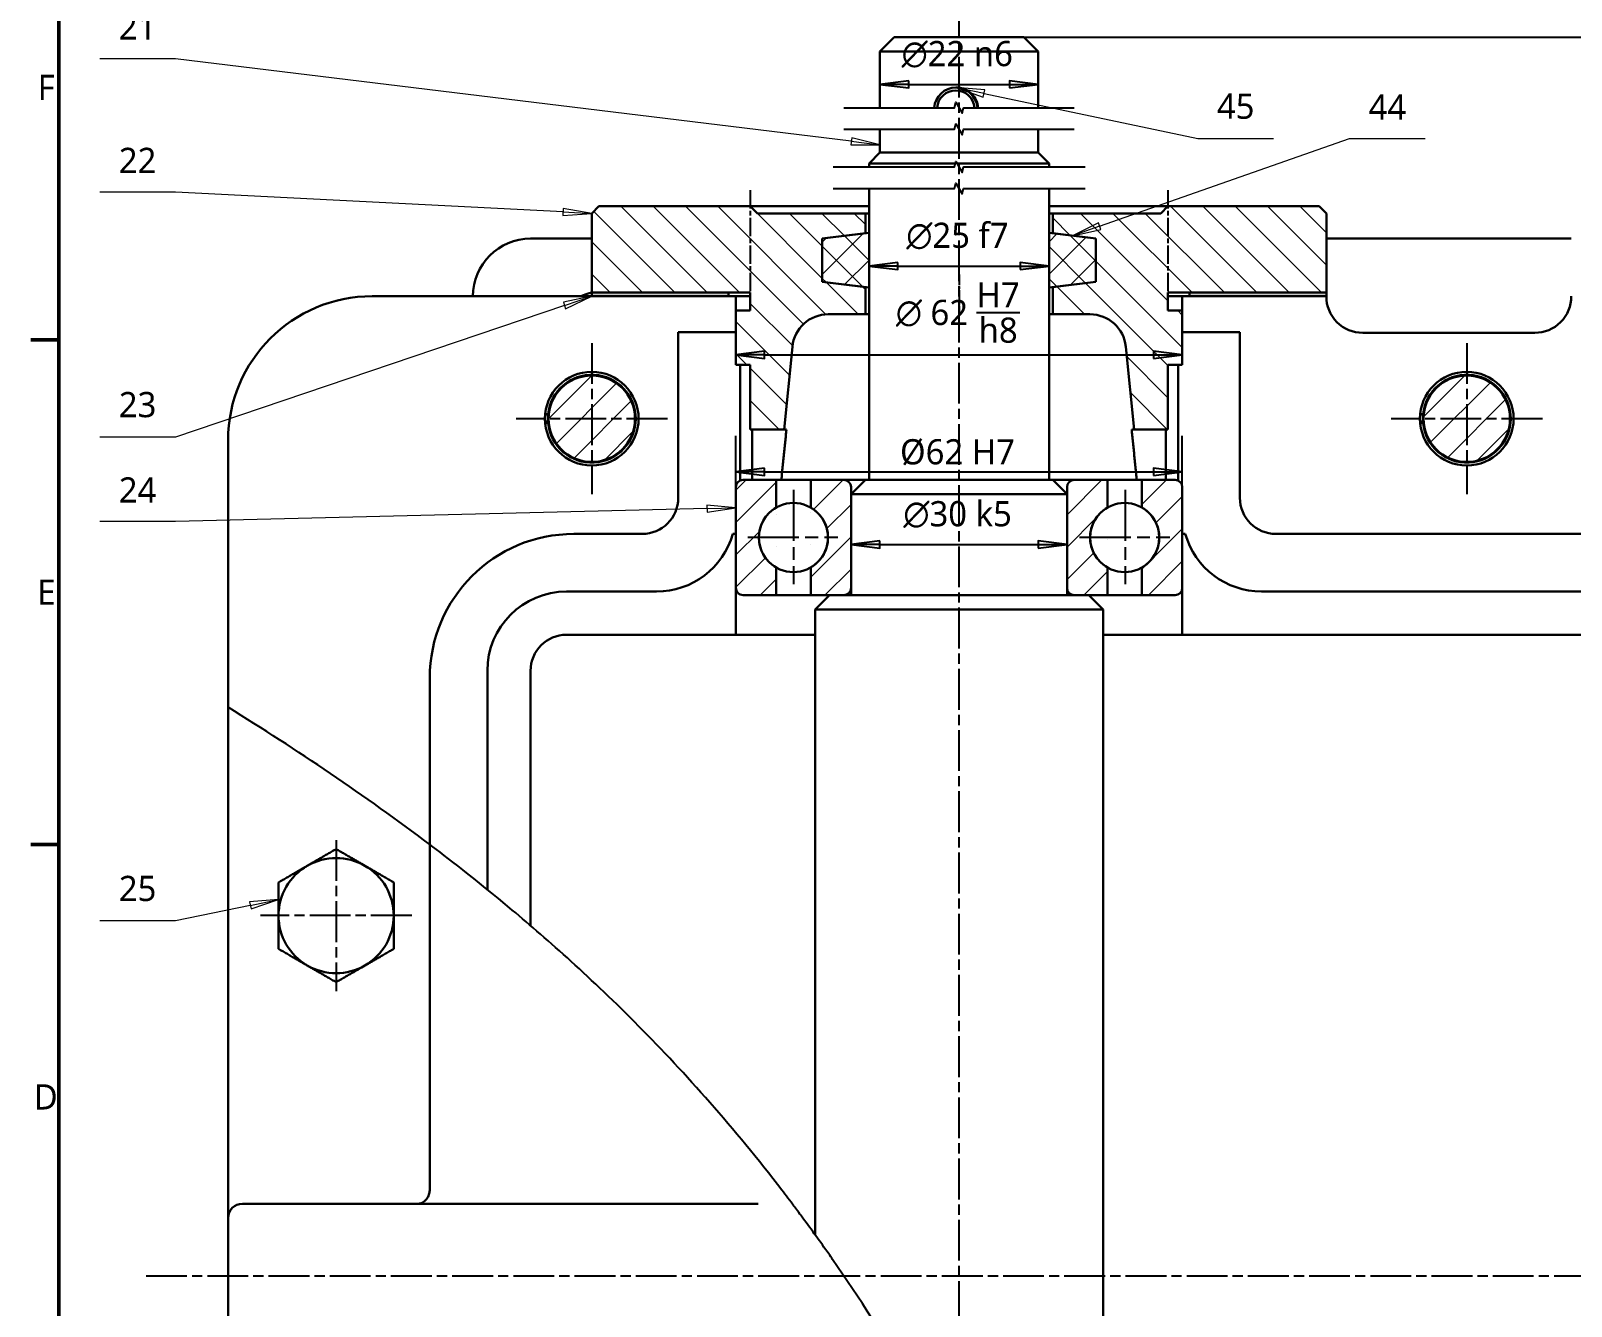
# Model space of a CAD drawing. Header units: millimetres. Extents: x -89 to 1313, y -72 to 900.
# Drawn here: x 16.1 to 230, y 216.2 to 393.3 of the extents above; entities that cross this region are included whole.
import ezdxf

# ---------------------------------------------------------------- set-up
doc = ezdxf.new("R2010")
doc.units = ezdxf.units.MM
doc.linetypes.add('CHAIN', pattern=[0.3543, 0.2362, -0.0295, 0.0591, -0.0295])
doc.linetypes.add('LONG_DASH_DOTTED', pattern=[0.6004, 0.4724, -0.0591, 0.0098, -0.0591])
for name, color, linetype, lineweight in [('中心标记 (ISO)', 7, 'LONG_DASH_DOTTED', 25), ('中心线 (ISO)', 7, 'CHAIN', 25), ('剖面线 (ISO)', 7, 'Continuous', 18), ('可见 (ISO)', 7, 'Continuous', 30), ('图框 (ISO)', 7, 'Continuous', 50), ('尺寸 (ISO)', 7, 'Continuous', 25), ('折线 (ISO)', 7, 'Continuous', 25), ('符号 (ISO)', 7, 'Continuous', 9)]:
    doc.layers.add(name, color=color, linetype=linetype, lineweight=lineweight)
doc.styles.add('注释文本 (ISO)', font='Microsoft YaHei.ttf')
doc.dimstyles.new('默认 (GB)', dxfattribs={"dimtxt": 3.5, "dimasz": 4, "dimexe": 5, "dimexo": 0, "dimgap": 0.75, "dimtad": 1, "dimrnd": 1e-08, "dimdsep": 46, "dimtxsty": '注释文本 (ISO)', "dimblk": 'Filled-1', "dimcen": 0.09, "dimdle": 10, "dimclrd": 256, "dimclre": 256, "dimclrt": 256, "dimaunit": 1, "dimadec": 3, "dimazin": 2, "dimtfac": 1, "dimtmove": 0, "dimatfit": 3, "dimldrblk": 'Filled-1', "dimfxl": 1, "dimtolj": 1, "dimtzin": 0, "dimlwd": -1, "dimlwe": -1, "dimarcsym": 0})
pattern_1 = [(135, (0, 0), (-2.245064, -2.245064), [])]
pattern_2 = [(45, (0, 0), (-2.245064, 2.245064), [])]
pattern_3 = [(45, (0, 0), (-2.245064, 2.245064), []), (135, (0, 0), (-2.245064, -2.245064), [])]

# ---------------------------------------------------------------- blocks, each defined once
blk = doc.blocks.new('图框 默认图框')
at = {"layer": '图框 (ISO)'}
for p, q in [((20, 350.42), (16.1, 350.42)), ((20, 280.33), (16.1, 280.33))]:
    blk.add_line(p, q, dxfattribs=at)
at = {"layer": '图框 (ISO)', "flags": 128}
blk.add_lwpolyline([(20, 20), (20, 821), (1169, 821), (1169, 20), (20, 20)], dxfattribs=at)
at = {"layer": '图框 (ISO)', "char_height": 3.5, "attachment_point": 7, "style": '注释文本 (ISO)'}
for s, insert in [('F', (17.05, 383.71)), ('E', (17, 313.63)), ('D', (16.51, 243.54))]:
    blk.add_mtext(s, dxfattribs=dict(at, insert=insert))
blk = doc.blocks.new('Filled-1')
at = {"color": 0}
for p, q in [((0, 0), (-1, 0.125)), ((-1, 0.125), (-1, -0.125)), ((-1, 0), (0, 0)), ((-1, -0.125), (0, 0))]:
    blk.add_line(p, q, dxfattribs=at)
at = {"color": 0, "flags": 128}
blk.add_lwpolyline([(-1, -0.125), (0, 0), (-1, 0.125), (-1, -0.125)], dxfattribs=at)
at = {"color": 0}
blk.add_solid([(-1, -0.125), (0, 0), (-1, 0.125), (-1, -0.125)], dxfattribs=at)
blk = doc.blocks.new('*D14')
at = {"layer": 'Defpoints', "color": 0, "transparency": 16777216}
for p in [(154, 392.45), (662.24, 220.47), (670.38, 220.47)]:
    blk.add_point(p, dxfattribs=at)
at = {"layer": '尺寸 (ISO)', "transparency": 16777216}
for p, q in [((154, 392.45), (675.38, 392.45)), ((670.38, 388.45), (670.38, 224.47)), ((662.24, 220.47), (675.38, 220.47))]:
    blk.add_line(p, q, dxfattribs=at)
at = {"layer": '尺寸 (ISO)', "transparency": 16777216, "xscale": 4, "yscale": 4, "zscale": 4}
for p, rotation in [((670.38, 392.45), 90), ((670.38, 220.47), 270)]:
    blk.add_blockref('Filled-1', p, dxfattribs=dict(at, rotation=rotation))
at = {"layer": '尺寸 (ISO)', "transparency": 16777216, "insert": (666.01, 298.45), "char_height": 3.5, "attachment_point": 1, "rotation": 90, "style": '注释文本 (ISO)'}
blk.add_mtext('\\A1;205.5', dxfattribs=at)
blk = doc.blocks.new('引出序号3')
at = {"layer": '符号 (ISO)'}
for p, q in [((36.18, 389.45), (25.68, 389.45)), ((130.03, 377.98), (36.18, 389.45)), ((130.09, 378.47), (129.97, 377.48)), ((129.97, 377.48), (134, 377.49)), ((130.03, 377.98), (134, 377.49)), ((134, 377.49), (130.09, 378.47))]:
    blk.add_line(p, q, dxfattribs=at)
at = {"layer": '符号 (ISO)', "flags": 128}
blk.add_lwpolyline([(129.97, 377.48), (134, 377.49), (130.09, 378.47), (129.97, 377.48)], dxfattribs=at)
at = {"layer": '符号 (ISO)'}
blk.add_solid([(129.97, 377.48), (134, 377.49), (130.09, 378.47), (129.97, 377.48)], dxfattribs=at)
at = {"layer": '符号 (ISO)', "insert": (30.93, 393.86), "char_height": 3.5, "attachment_point": 5, "style": '注释文本 (ISO)'}
blk.add_mtext('21', dxfattribs=at)
blk = doc.blocks.new('引出序号7')
at = {"layer": '符号 (ISO)'}
for p, q in [((144.9, 385.37), (144.55, 385.45)), ((144.9, 385.42), (144.55, 385.45)), ((144.55, 385.45), (144.9, 385.33)), ((148.57, 385.11), (145.1, 385.4)), ((148.47, 384.62), (145.1, 385.33)), ((145.1, 385.26), (148.36, 384.13)), ((148.36, 384.13), (148.57, 385.11)), ((148.47, 384.62), (178.16, 378.37)), ((178.16, 378.37), (188.66, 378.37))]:
    blk.add_line(p, q, dxfattribs=at)
at = {"layer": '符号 (ISO)', "flags": 128}
blk.add_lwpolyline([(148.57, 385.11), (144.55, 385.45), (148.36, 384.13), (148.57, 385.11)], dxfattribs=at)
at = {"layer": '符号 (ISO)'}
blk.add_solid([(148.57, 385.11), (144.55, 385.45), (148.36, 384.13), (148.57, 385.11)], dxfattribs=at)
at = {"layer": '符号 (ISO)', "insert": (183.41, 382.83), "char_height": 3.5, "attachment_point": 5, "style": '注释文本 (ISO)'}
blk.add_mtext('45', dxfattribs=at)
blk = doc.blocks.new('引出序号8')
at = {"layer": '符号 (ISO)'}
for p, q in [((46.58, 271.88), (36.18, 269.73)), ((50.5, 272.69), (46.48, 272.37)), ((46.48, 272.37), (46.68, 271.39)), ((46.58, 271.88), (50.5, 272.69)), ((46.68, 271.39), (50.5, 272.69)), ((36.18, 269.73), (25.68, 269.73))]:
    blk.add_line(p, q, dxfattribs=at)
at = {"layer": '符号 (ISO)', "flags": 128}
blk.add_lwpolyline([(46.68, 271.39), (50.5, 272.69), (46.48, 272.37), (46.68, 271.39)], dxfattribs=at)
at = {"layer": '符号 (ISO)'}
blk.add_solid([(46.68, 271.39), (50.5, 272.69), (46.48, 272.37), (46.68, 271.39)], dxfattribs=at)
at = {"layer": '符号 (ISO)', "insert": (30.93, 274.22), "char_height": 3.5, "attachment_point": 5, "style": '注释文本 (ISO)'}
blk.add_mtext('25', dxfattribs=at)
blk = doc.blocks.new('引出序号16')
at = {"layer": '符号 (ISO)'}
for p, q in [((36.18, 370.93), (25.68, 370.93)), ((90, 368.17), (36.18, 370.93)), ((90.03, 368.67), (89.98, 367.67)), ((89.98, 367.67), (94, 367.97)), ((90, 368.17), (94, 367.97)), ((94, 367.97), (90.03, 368.67))]:
    blk.add_line(p, q, dxfattribs=at)
at = {"layer": '符号 (ISO)', "flags": 128}
blk.add_lwpolyline([(89.98, 367.67), (94, 367.97), (90.03, 368.67), (89.98, 367.67)], dxfattribs=at)
at = {"layer": '符号 (ISO)'}
blk.add_solid([(89.98, 367.67), (94, 367.97), (90.03, 368.67), (89.98, 367.67)], dxfattribs=at)
at = {"layer": '符号 (ISO)', "insert": (30.93, 375.33), "char_height": 3.5, "attachment_point": 5, "style": '注释文本 (ISO)'}
blk.add_mtext('22', dxfattribs=at)
blk = doc.blocks.new('引出序号19')
at = {"layer": '符号 (ISO)'}
for p, q in [((164.52, 366.19), (199.23, 378.37)), ((199.23, 378.37), (209.73, 378.37)), ((164.36, 366.66), (160.75, 364.86)), ((164.52, 366.19), (160.75, 364.86)), ((164.69, 365.72), (164.36, 366.66)), ((160.75, 364.86), (164.69, 365.72))]:
    blk.add_line(p, q, dxfattribs=at)
at = {"layer": '符号 (ISO)', "flags": 128}
blk.add_lwpolyline([(164.36, 366.66), (160.75, 364.86), (164.69, 365.72), (164.36, 366.66)], dxfattribs=at)
at = {"layer": '符号 (ISO)'}
blk.add_solid([(164.36, 366.66), (160.75, 364.86), (164.69, 365.72), (164.36, 366.66)], dxfattribs=at)
at = {"layer": '符号 (ISO)', "insert": (204.48, 382.74), "char_height": 3.5, "attachment_point": 5, "style": '注释文本 (ISO)'}
blk.add_mtext('44', dxfattribs=at)
blk = doc.blocks.new('引出序号21')
at = {"layer": '符号 (ISO)'}
for p, q in [((90.21, 355.18), (36.18, 336.9)), ((94, 356.47), (90.05, 355.66)), ((90.05, 355.66), (90.37, 354.71)), ((90.21, 355.18), (94, 356.47)), ((90.37, 354.71), (94, 356.47)), ((36.18, 336.9), (25.68, 336.9))]:
    blk.add_line(p, q, dxfattribs=at)
at = {"layer": '符号 (ISO)', "flags": 128}
blk.add_lwpolyline([(90.37, 354.71), (94, 356.47), (90.05, 355.66), (90.37, 354.71)], dxfattribs=at)
at = {"layer": '符号 (ISO)'}
blk.add_solid([(90.37, 354.71), (94, 356.47), (90.05, 355.66), (90.37, 354.71)], dxfattribs=at)
at = {"layer": '符号 (ISO)', "insert": (30.93, 341.4), "char_height": 3.5, "attachment_point": 5, "style": '注释文本 (ISO)'}
blk.add_mtext('23', dxfattribs=at)
blk = doc.blocks.new('引出序号28')
at = {"layer": '符号 (ISO)'}
for p, q in [((114, 327.08), (109.99, 327.48)), ((109.99, 327.48), (110.01, 326.48)), ((36.18, 325.17), (25.68, 325.17)), ((110, 326.98), (36.18, 325.17)), ((110, 326.98), (114, 327.08)), ((110.01, 326.48), (114, 327.08))]:
    blk.add_line(p, q, dxfattribs=at)
at = {"layer": '符号 (ISO)', "flags": 128}
blk.add_lwpolyline([(110.01, 326.48), (114, 327.08), (109.99, 327.48), (110.01, 326.48)], dxfattribs=at)
at = {"layer": '符号 (ISO)'}
blk.add_solid([(110.01, 326.48), (114, 327.08), (109.99, 327.48), (110.01, 326.48)], dxfattribs=at)
at = {"layer": '符号 (ISO)', "insert": (30.93, 329.57), "char_height": 3.5, "attachment_point": 5, "style": '注释文本 (ISO)'}
blk.add_mtext('24', dxfattribs=at)
blk = doc.blocks.new('*D66')
at = {"layer": 'Defpoints', "color": 0, "transparency": 16777216}
for p in [(176, 332.1), (114, 329.97), (176, 323.47)]:
    blk.add_point(p, dxfattribs=at)
at = {"layer": '尺寸 (ISO)', "transparency": 16777216}
for p, q in [((114, 329.97), (114, 337.1)), ((176, 323.47), (176, 337.1)), ((118, 332.1), (172, 332.1))]:
    blk.add_line(p, q, dxfattribs=at)
at = {"layer": '尺寸 (ISO)', "transparency": 16777216, "xscale": 4, "yscale": 4, "zscale": 4, "rotation": 180}
blk.add_blockref('Filled-1', (114, 332.1), dxfattribs=at)
at = {"layer": '尺寸 (ISO)', "transparency": 16777216, "xscale": 4, "yscale": 4, "zscale": 4}
blk.add_blockref('Filled-1', (176, 332.1), dxfattribs=at)
at = {"layer": '尺寸 (ISO)', "transparency": 16777216, "insert": (136.8, 336.62), "char_height": 3.5, "attachment_point": 1, "style": '注释文本 (ISO)'}
blk.add_mtext('\\A1;\\f微软雅黑|b0|i0;Ø62 H7', dxfattribs=at)
blk = doc.blocks.new('*D67')
at = {"layer": 'Defpoints', "color": 0, "transparency": 16777216}
for p in [(132.5, 360.46), (157.5, 360.66), (157.5, 360.46)]:
    blk.add_point(p, dxfattribs=at)
at = {"layer": '尺寸 (ISO)', "transparency": 16777216}
blk.add_line((136.5, 360.66), (153.5, 360.66), dxfattribs=at)
at = {"layer": '尺寸 (ISO)', "transparency": 16777216, "xscale": 4, "yscale": 4, "zscale": 4, "rotation": 180}
blk.add_blockref('Filled-1', (132.5, 360.66), dxfattribs=at)
at = {"layer": '尺寸 (ISO)', "transparency": 16777216, "xscale": 4, "yscale": 4, "zscale": 4}
blk.add_blockref('Filled-1', (157.5, 360.66), dxfattribs=at)
at = {"layer": '尺寸 (ISO)', "transparency": 16777216, "insert": (137.67, 366.68), "char_height": 3.5, "attachment_point": 1, "style": '注释文本 (ISO)'}
blk.add_mtext('\\A1;{\\fAIGDT|b0|i0;\\ln}\\f微软雅黑|b0|i0;25 f7', dxfattribs=at)
blk = doc.blocks.new('*D68')
at = {"layer": 'Defpoints', "color": 0, "transparency": 16777216}
for p in [(114, 349.37), (176, 349.37), (176, 348.33)]:
    blk.add_point(p, dxfattribs=at)
at = {"layer": '尺寸 (ISO)', "transparency": 16777216}
blk.add_line((118, 348.33), (172, 348.33), dxfattribs=at)
at = {"layer": '尺寸 (ISO)', "transparency": 16777216, "xscale": 4, "yscale": 4, "zscale": 4, "rotation": 180}
blk.add_blockref('Filled-1', (114, 348.33), dxfattribs=at)
at = {"layer": '尺寸 (ISO)', "transparency": 16777216, "xscale": 4, "yscale": 4, "zscale": 4}
blk.add_blockref('Filled-1', (176, 348.33), dxfattribs=at)
at = {"layer": '尺寸 (ISO)', "transparency": 16777216, "insert": (136.22, 358.41), "char_height": 3.5, "attachment_point": 1, "style": '注释文本 (ISO)'}
blk.add_mtext('\\A1;{\\fAIGDT|b0|i0;\\ln}\\f微软雅黑|b0|i0;\\A1; 62 \\SH7/h8;', dxfattribs=at)
blk = doc.blocks.new('*D69')
at = {"layer": 'Defpoints', "color": 0, "transparency": 16777216}
for p in [(130, 324.12), (160, 324.12), (160, 322.01)]:
    blk.add_point(p, dxfattribs=at)
at = {"layer": '尺寸 (ISO)', "transparency": 16777216}
blk.add_line((134, 322.01), (156, 322.01), dxfattribs=at)
at = {"layer": '尺寸 (ISO)', "transparency": 16777216, "xscale": 4, "yscale": 4, "zscale": 4, "rotation": 180}
blk.add_blockref('Filled-1', (130, 322.01), dxfattribs=at)
at = {"layer": '尺寸 (ISO)', "transparency": 16777216, "xscale": 4, "yscale": 4, "zscale": 4}
blk.add_blockref('Filled-1', (160, 322.01), dxfattribs=at)
at = {"layer": '尺寸 (ISO)', "transparency": 16777216, "insert": (137.26, 328.02), "char_height": 3.5, "attachment_point": 1, "style": '注释文本 (ISO)'}
blk.add_mtext('\\A1;{\\fAIGDT|b0|i0;\\ln}\\f微软雅黑|b0|i0;30 k5', dxfattribs=at)
blk = doc.blocks.new('*D75')
at = {"layer": 'Defpoints', "color": 0, "transparency": 16777216}
for p in [(156, 385.89), (134, 383.55), (156, 383.55)]:
    blk.add_point(p, dxfattribs=at)
at = {"layer": '尺寸 (ISO)', "transparency": 16777216}
blk.add_line((138, 385.89), (152, 385.89), dxfattribs=at)
at = {"layer": '尺寸 (ISO)', "transparency": 16777216, "xscale": 4, "yscale": 4, "zscale": 4, "rotation": 180}
blk.add_blockref('Filled-1', (134, 385.89), dxfattribs=at)
at = {"layer": '尺寸 (ISO)', "transparency": 16777216, "xscale": 4, "yscale": 4, "zscale": 4}
blk.add_blockref('Filled-1', (156, 385.89), dxfattribs=at)
at = {"layer": '尺寸 (ISO)', "transparency": 16777216, "insert": (137.02, 391.91), "char_height": 3.5, "attachment_point": 1, "style": '注释文本 (ISO)'}
blk.add_mtext('\\A1;{\\fAIGDT|b0|i0;\\ln}\\f微软雅黑|b0|i0;22 n6', dxfattribs=at)

msp = doc.modelspace()

# ---------------------------------------------------------------- hatches: boundary and pattern name
at = {"layer": '剖面线 (ISO)'}
h = msp.add_hatch(dxfattribs=at)
h.set_pattern_fill('ANSI31', color=256, scale=25.4, angle=90, style=0)
h.set_pattern_definition(pattern_1)
edge = h.paths.add_edge_path()
edge.add_line((93.9967, 367.9656), (94.9967, 368.9656))
edge.add_line((94.9967, 368.9656), (115.9967, 368.9656))
edge.add_line((115.9967, 368.9656), (116.9967, 367.9656))
edge.add_line((116.9967, 367.9656), (131.9967, 367.9656))
edge.add_line((131.9967, 367.9656), (131.9967, 365.2023))
edge.add_line((131.9967, 365.2023), (125.9967, 364.4656))
edge.add_line((125.9967, 364.4656), (125.9967, 358.4656))
edge.add_line((125.9967, 358.4656), (131.9967, 357.7289))
edge.add_line((131.9967, 357.7289), (131.9967, 353.9656))
edge.add_line((131.9967, 353.9656), (126.8218, 353.9656))
edge.add_ellipse((126.8218, 348.9656), major_axis=(-5, 0), ratio=1, start_angle=270, end_angle=354.289)
edge.add_line((121.8466, 349.4632), (120.6968, 337.9656))
edge.add_line((120.6968, 337.9656), (115.9967, 337.9656))
edge.add_line((115.9967, 337.9656), (115.9967, 346.9656))
edge.add_line((115.9967, 346.9656), (113.9967, 346.9656))
edge.add_line((113.9967, 346.9656), (113.9967, 354.4656))
edge.add_line((113.9967, 354.4656), (115.9967, 354.4656))
edge.add_line((115.9967, 354.4656), (115.9967, 356.9656))
edge.add_line((115.9967, 356.9656), (112.9967, 356.9656))
edge.add_line((112.9967, 356.9656), (93.9967, 356.9656))
edge.add_line((93.9967, 356.9656), (93.9967, 367.9656))
h = msp.add_hatch(dxfattribs=at)
h.set_pattern_fill('ANSI31', color=256, scale=25.4, angle=90, style=0)
h.set_pattern_definition(pattern_1)
edge = h.paths.add_edge_path()
edge.add_line((194.9967, 368.9656), (195.9967, 367.9656))
edge.add_line((195.9967, 367.9656), (195.9967, 356.9656))
edge.add_line((195.9967, 356.9656), (176.9967, 356.9656))
edge.add_line((176.9967, 356.9656), (173.9967, 356.9656))
edge.add_line((173.9967, 356.9656), (173.9967, 354.4656))
edge.add_line((173.9967, 354.4656), (175.9967, 354.4656))
edge.add_line((175.9967, 354.4656), (175.9967, 346.9656))
edge.add_line((175.9967, 346.9656), (173.9967, 346.9656))
edge.add_line((173.9967, 346.9656), (173.9967, 337.9656))
edge.add_line((173.9967, 337.9656), (169.2967, 337.9656))
edge.add_line((169.2967, 337.9656), (168.1468, 349.4632))
edge.add_ellipse((163.1716, 348.9656), major_axis=(-0.4976, 4.9752), ratio=1, start_angle=270, end_angle=354.289)
edge.add_line((163.1716, 353.9656), (157.9967, 353.9656))
edge.add_line((157.9967, 353.9656), (157.9967, 357.7289))
edge.add_line((157.9967, 357.7289), (163.9967, 358.4656))
edge.add_line((163.9967, 358.4656), (163.9967, 364.4656))
edge.add_line((163.9967, 364.4656), (157.9967, 365.2023))
edge.add_line((157.9967, 365.2023), (157.9967, 367.9656))
edge.add_line((157.9967, 367.9656), (172.9967, 367.9656))
edge.add_line((172.9967, 367.9656), (173.9967, 368.9656))
edge.add_line((173.9967, 368.9656), (194.9967, 368.9656))
h = msp.add_hatch(dxfattribs=at)
h.set_pattern_fill('ANSI37', color=256, scale=25.4, style=0)
h.set_pattern_definition(pattern_3)
h.paths.add_polyline_path([(132.4967, 365.2637), (132.4967, 357.6675), (131.9967, 357.7289), (125.9967, 358.4656), (125.9967, 364.4656), (131.9967, 365.2023)])
h = msp.add_hatch(dxfattribs=at)
h.set_pattern_fill('ANSI37', color=256, scale=25.4, style=0)
h.set_pattern_definition(pattern_3)
h.paths.add_polyline_path([(157.4967, 357.6675), (157.4967, 365.2637), (157.9967, 365.2023), (163.9967, 364.4656), (163.9967, 358.4656), (157.9967, 357.7289)])
for points in [[(93.9967, 356.4656), (93.9967, 356.9656), (112.9967, 356.9656), (112.9967, 356.4656)], [(195.9967, 356.9656), (195.9967, 356.4656), (176.9967, 356.4656), (176.9967, 356.9656)]]:
    msp.add_hatch(color=256, dxfattribs=at).paths.add_polyline_path(points)
h = msp.add_hatch(dxfattribs=at)
h.set_pattern_fill('ANSI31', color=256, scale=25.4, style=0)
h.set_pattern_definition(pattern_2)
edge = h.paths.add_edge_path()
edge.add_ellipse((93.9967, 339.4656), major_axis=(-6, 0), ratio=1, start_angle=0, end_angle=360)
h = msp.add_hatch(dxfattribs=at)
h.set_pattern_fill('ANSI31', color=256, scale=25.4, style=0)
h.set_pattern_definition(pattern_2)
edge = h.paths.add_edge_path()
edge.add_ellipse((215.4967, 339.4656), major_axis=(-6, 0), ratio=1, start_angle=0, end_angle=360)
h = msp.add_hatch(dxfattribs=at)
h.set_pattern_fill('ANSI31', color=256, scale=25.4, style=0)
h.set_pattern_definition(pattern_2)
edge = h.paths.add_edge_path()
edge.add_ellipse((114.9967, 315.9656), major_axis=(-1, 0), ratio=1, start_angle=0, end_angle=90)
edge.add_line((114.9967, 314.9656), (119.5967, 314.9656))
edge.add_line((119.5967, 314.9656), (119.5967, 318.8087))
edge.add_ellipse((121.9967, 322.9656), major_axis=(-4.1569, -2.4), ratio=1, start_angle=270, end_angle=390, ccw=False)
edge.add_line((119.5967, 327.1226), (119.5967, 330.9656))
edge.add_line((119.5967, 330.9656), (114.9967, 330.9656))
edge.add_ellipse((114.9967, 329.9656), major_axis=(0, 1), ratio=1, start_angle=0, end_angle=90)
edge.add_line((113.9967, 329.9656), (113.9967, 315.9656))
h = msp.add_hatch(dxfattribs=at)
h.set_pattern_fill('ANSI31', color=256, scale=25.4, style=0)
h.set_pattern_definition(pattern_2)
edge = h.paths.add_edge_path()
edge.add_ellipse((128.9967, 329.9656), major_axis=(1, 0), ratio=1, start_angle=0, end_angle=90)
edge.add_line((128.9967, 330.9656), (124.3967, 330.9656))
edge.add_line((124.3967, 330.9656), (124.3967, 327.1226))
edge.add_ellipse((121.9967, 322.9656), major_axis=(4.1569, 2.4), ratio=1, start_angle=270, end_angle=390, ccw=False)
edge.add_line((124.3967, 318.8087), (124.3967, 314.9656))
edge.add_line((124.3967, 314.9656), (126.9967, 314.9656))
edge.add_line((126.9967, 314.9656), (128.9967, 314.9656))
edge.add_ellipse((128.9967, 315.9656), major_axis=(0, -1), ratio=1, start_angle=0, end_angle=90)
edge.add_line((129.9967, 315.9656), (129.9967, 329.9656))
h = msp.add_hatch(dxfattribs=at)
h.set_pattern_fill('ANSI31', color=256, scale=25.4, style=0)
h.set_pattern_definition(pattern_2)
edge = h.paths.add_edge_path()
edge.add_ellipse((160.9967, 329.9656), major_axis=(0, 1), ratio=1, start_angle=0, end_angle=90)
edge.add_line((159.9967, 329.9656), (159.9967, 315.9656))
edge.add_ellipse((160.9967, 315.9656), major_axis=(-1, 0), ratio=1, start_angle=0, end_angle=90)
edge.add_line((160.9967, 314.9656), (162.9967, 314.9656))
edge.add_line((162.9967, 314.9656), (165.5967, 314.9656))
edge.add_line((165.5967, 314.9656), (165.5967, 318.8087))
edge.add_ellipse((167.9967, 322.9656), major_axis=(-4.1569, -2.4), ratio=1, start_angle=270, end_angle=390, ccw=False)
edge.add_line((165.5967, 327.1226), (165.5967, 330.9656))
edge.add_line((165.5967, 330.9656), (160.9967, 330.9656))
h = msp.add_hatch(dxfattribs=at)
h.set_pattern_fill('ANSI31', color=256, scale=25.4, style=0)
h.set_pattern_definition(pattern_2)
edge = h.paths.add_edge_path()
edge.add_ellipse((174.9967, 315.9656), major_axis=(0, -1), ratio=1, start_angle=0, end_angle=90)
edge.add_line((175.9967, 315.9656), (175.9967, 329.9656))
edge.add_ellipse((174.9967, 329.9656), major_axis=(1, 0), ratio=1, start_angle=0, end_angle=90)
edge.add_line((174.9967, 330.9656), (170.3967, 330.9656))
edge.add_line((170.3967, 330.9656), (170.3967, 327.1226))
edge.add_ellipse((167.9967, 322.9656), major_axis=(4.1569, 2.4), ratio=1, start_angle=270, end_angle=390, ccw=False)
edge.add_line((170.3967, 318.8087), (170.3967, 314.9656))
edge.add_line((170.3967, 314.9656), (174.9967, 314.9656))

# ---------------------------------------------------------------- linework, layer by layer
at = {"layer": '中心标记 (ISO)', "linetype": 'CHAIN', "ltscale": 23.990969}
for p, q in [((93.9967, 349.9656), (93.9967, 328.9656)), ((215.4967, 349.9656), (215.4967, 328.9656)), ((104.4967, 339.4656), (83.4967, 339.4656)), ((104.4967, 339.4656), (91.4967, 339.4656)), ((225.9967, 339.4656), (204.9967, 339.4656)), ((225.9967, 339.4656), (212.9967, 339.4656)), ((58.4967, 280.9656), (58.4967, 259.9656)), ((68.9967, 270.4656), (47.9967, 270.4656)), ((68.9967, 270.4656), (55.9967, 270.4656))]:
    msp.add_line(p, q, dxfattribs=at)
at = {"layer": '中心线 (ISO)', "ltscale": 23.990969}
for p, q in [((144.9967, 61.0607), (144.9967, 403.7915)), ((32.1134, 220.4656), (662.236, 220.4656))]:
    msp.add_line(p, q, dxfattribs=at)
at = {"layer": '中心线 (ISO)', "ltscale": 10.807489}
for p, q in [((116.0053, 371.1916), (116.0053, 354.4656)), ((173.9881, 371.1916), (173.9881, 354.4656))]:
    msp.add_line(p, q, dxfattribs=at)
at = {"layer": '中心线 (ISO)', "ltscale": 6.111541}
msp.add_line((144.9967, 359.4656), (144.9967, 353.9656), dxfattribs=at)
at = {"layer": '中心线 (ISO)', "ltscale": 30}
for p, q in [((121.9967, 329.5959), (121.9967, 316.4729)), ((168.0658, 329.5959), (168.0658, 316.4729)), ((115.6728, 322.9985), (128.1824, 322.9985)), ((161.7419, 322.9985), (174.2515, 322.9985))]:
    msp.add_line(p, q, dxfattribs=at)
at = {"layer": '可见 (ISO)'}
for p, q in [((135.9967, 392.4452), (133.9967, 390.4452)), ((135.9967, 392.4452), (153.9967, 392.4452)), ((153.9967, 392.4452), (155.9967, 390.4452)), ((155.9967, 390.4452), (133.9967, 390.4452)), ((133.9967, 382.6422), (133.9967, 390.4452)), ((155.9967, 382.6422), (155.9967, 390.4452)), ((144.5518, 385.4452), (144.6231, 385.4452)), ((133.9967, 376.4176), (133.9967, 379.6422)), ((155.9967, 376.4176), (155.9967, 379.6422)), ((133.9967, 376.4176), (132.4967, 374.9176)), ((144.4967, 374.9176), (132.4967, 374.9176)), ((132.4967, 374.4176), (132.4967, 374.9176)), ((155.9967, 376.4176), (133.9967, 376.4176)), ((157.4967, 374.9176), (144.708, 374.9176)), ((155.9967, 376.4176), (157.4967, 374.9176)), ((157.4967, 374.4176), (157.4967, 374.9176)), ((132.4967, 330.9656), (132.4967, 371.4176)), ((157.4967, 330.9656), (157.4967, 371.4176)), ((93.9967, 367.9656), (94.9967, 368.9656)), ((93.9967, 356.9656), (93.9967, 367.9656)), ((94.9967, 368.9656), (115.9967, 368.9656)), ((115.9967, 368.9656), (116.9967, 367.9656)), ((115.9967, 368.9656), (132.4967, 368.9656)), ((116.9967, 367.9656), (131.9967, 367.9656)), ((131.9967, 367.9656), (131.9967, 365.2023)), ((131.9967, 367.9656), (132.4967, 367.9656)), ((157.4967, 368.9656), (173.9967, 368.9656)), ((157.4967, 367.9656), (157.9967, 367.9656)), ((157.9967, 367.9656), (172.9967, 367.9656)), ((157.9967, 365.2023), (157.9967, 367.9656)), ((172.9967, 367.9656), (173.9967, 368.9656)), ((173.9967, 368.9656), (194.9967, 368.9656)), ((194.9967, 368.9656), (195.9967, 367.9656)), ((195.9967, 367.9656), (195.9967, 356.9656)), ((93.9967, 364.4656), (85.4967, 364.4656)), ((125.9967, 364.4656), (132.4967, 365.2637)), ((131.9967, 365.2023), (125.9967, 364.4656)), ((125.9967, 364.4656), (125.9967, 358.4656)), ((125.9967, 358.4656), (125.9967, 364.4656)), ((132.4967, 365.2637), (132.4967, 357.6675)), ((157.4967, 357.6675), (157.4967, 365.2637)), ((157.4967, 365.2637), (163.9967, 364.4656)), ((163.9967, 364.4656), (157.9967, 365.2023)), ((163.9967, 358.4656), (163.9967, 364.4656)), ((163.9967, 364.4656), (163.9967, 358.4656)), ((229.9967, 364.4656), (195.9967, 364.4656)), ((125.9967, 358.4656), (131.9967, 357.7289)), ((132.4967, 357.6675), (125.9967, 358.4656)), ((131.9967, 357.7289), (131.9967, 353.9656)), ((163.9967, 358.4656), (157.4967, 357.6675)), ((157.9967, 357.7289), (163.9967, 358.4656)), ((157.9967, 353.9656), (157.9967, 357.7289)), ((113.9967, 356.4656), (63.4967, 356.4656)), ((115.9967, 356.9656), (93.9967, 356.9656)), ((93.9967, 356.4656), (93.9967, 356.9656)), ((93.9967, 356.9656), (112.9967, 356.9656)), ((112.9967, 356.4656), (93.9967, 356.4656)), ((112.9967, 356.9656), (112.9967, 356.4656)), ((113.9967, 351.4656), (113.9967, 356.4656)), ((113.9967, 356.4656), (115.9967, 356.4656)), ((115.9967, 354.4656), (115.9967, 356.9656)), ((173.9967, 356.9656), (173.9967, 354.4656)), ((195.9967, 356.9656), (173.9967, 356.9656)), ((173.9967, 356.4656), (175.9967, 356.4656)), ((175.9967, 356.4656), (175.9967, 351.4656)), ((195.9967, 356.4656), (175.9967, 356.4656)), ((176.9967, 356.9656), (195.9967, 356.9656)), ((176.9967, 356.4656), (176.9967, 356.9656)), ((195.9967, 356.4656), (176.9967, 356.4656)), ((195.9967, 356.9656), (195.9967, 356.4656)), ((113.9967, 354.4656), (115.9967, 354.4656)), ((113.9967, 346.9656), (113.9967, 354.4656)), ((131.9967, 353.9656), (126.8218, 353.9656)), ((132.4967, 353.9656), (131.9967, 353.9656)), ((157.9967, 353.9656), (157.4967, 353.9656)), ((163.1716, 353.9656), (157.9967, 353.9656)), ((173.9967, 354.4656), (175.9967, 354.4656)), ((175.9967, 354.4656), (175.9967, 346.9656)), ((105.9967, 328.4656), (105.9967, 351.4656)), ((105.9967, 351.4656), (113.9967, 351.4656)), ((175.9967, 351.4656), (183.9967, 351.4656)), ((183.9967, 351.4656), (183.9967, 328.4656)), ((201.0565, 351.4015), (224.9369, 351.4015)), ((121.8466, 349.4632), (120.6968, 337.9656)), ((169.2967, 337.9656), (168.1468, 349.4632)), ((115.9967, 346.9656), (113.9967, 346.9656)), ((114.5829, 346.9656), (114.5829, 330.876)), ((115.9967, 337.9656), (115.9967, 346.9656)), ((173.9967, 346.9656), (173.9967, 337.9656)), ((175.9967, 346.9656), (173.9967, 346.9656)), ((175.4105, 330.876), (175.4105, 346.9656)), ((87.909, 339.0784), (87.5083, 339.0784)), ((87.5264, 340.0856), (87.9283, 340.0856)), ((87.9283, 338.8456), (87.5264, 338.8456)), ((120.6968, 337.9656), (115.9967, 337.9656)), ((116.2739, 330.9656), (116.2739, 337.9656)), ((120.6968, 337.9656), (121.0282, 337.9656)), ((168.9652, 337.9656), (169.2967, 337.9656)), ((173.9967, 337.9656), (169.2967, 337.9656)), ((173.7195, 337.9656), (173.7195, 330.9656)), ((209.409, 339.0784), (209.0083, 339.0784)), ((209.0264, 340.0856), (209.4283, 340.0856)), ((209.4283, 338.8456), (209.0264, 338.8456)), ((43.4967, 336.4656), (43.4967, 299.3907)), ((113.9967, 315.9656), (113.9967, 329.9656)), ((114.9967, 330.9656), (119.5967, 330.9656)), ((119.5967, 330.9656), (119.5967, 327.1226)), ((119.5967, 330.9656), (119.9137, 330.9656)), ((120.3188, 330.9656), (119.9137, 330.9656)), ((120.3188, 330.9656), (124.3967, 330.9656)), ((124.3967, 330.9656), (128.9967, 330.9656)), ((124.3967, 327.1226), (124.3967, 330.9656)), ((131.9967, 330.9656), (128.9967, 330.9656)), ((131.9967, 330.9656), (129.9967, 328.9656)), ((129.9967, 329.9656), (129.9967, 315.9656)), ((131.9967, 330.9656), (157.9967, 330.9656)), ((157.9967, 330.9656), (159.9967, 328.9656)), ((160.9967, 330.9656), (157.9967, 330.9656)), ((159.9967, 315.9656), (159.9967, 329.9656)), ((160.9967, 330.9656), (165.5967, 330.9656)), ((165.5967, 330.9656), (165.5967, 327.1226)), ((165.5967, 330.9656), (169.6746, 330.9656)), ((170.0798, 330.9656), (169.6746, 330.9656)), ((170.0798, 330.9656), (170.3967, 330.9656)), ((170.3967, 330.9656), (174.9967, 330.9656)), ((170.3967, 327.1226), (170.3967, 330.9656)), ((175.9967, 329.9656), (175.9967, 315.9656)), ((159.9967, 328.9656), (129.9967, 328.9656)), ((129.9967, 314.9656), (129.9967, 328.9656)), ((159.9967, 314.9656), (159.9967, 328.9656)), ((91.4967, 323.4656), (100.9967, 323.4656)), ((113.9967, 323.4656), (113.5797, 323.4656)), ((113.9967, 309.4656), (113.9967, 323.4656)), ((176.4137, 323.4656), (175.9967, 323.4656)), ((175.9967, 323.4656), (175.9967, 309.4656)), ((188.9967, 323.4656), (241.9967, 323.4656)), ((119.5967, 318.8087), (119.5967, 314.9656)), ((124.3967, 314.9656), (124.3967, 318.8087)), ((165.5967, 318.8087), (165.5967, 314.9656)), ((170.3967, 314.9656), (170.3967, 318.8087)), ((102.9967, 315.4656), (90.4967, 315.4656)), ((119.5967, 314.9656), (114.9967, 314.9656)), ((119.5967, 314.9656), (124.3967, 314.9656)), ((126.9967, 314.9656), (124.3967, 314.9656)), ((126.9967, 314.9656), (124.9967, 312.9656)), ((126.9967, 314.9656), (128.9967, 314.9656)), ((128.9967, 314.9656), (162.9967, 314.9656)), ((162.9967, 314.9656), (164.9967, 312.9656)), ((165.5967, 314.9656), (162.9967, 314.9656)), ((165.5967, 314.9656), (170.3967, 314.9656)), ((174.9967, 314.9656), (170.3967, 314.9656)), ((243.9967, 315.4656), (186.9967, 315.4656)), ((164.9967, 312.9656), (124.9967, 312.9656)), ((124.9967, 226.1693), (124.9967, 312.9656)), ((164.9967, 202.9656), (164.9967, 312.9656)), ((90.4967, 309.4656), (113.9967, 309.4656)), ((124.9967, 309.4656), (113.9967, 309.4656)), ((175.9967, 309.4656), (164.9967, 309.4656)), ((175.9967, 309.4656), (254.9967, 309.4656)), ((79.4967, 304.4656), (79.4967, 274.0902)), ((85.4967, 269.0848), (85.4967, 304.4656)), ((71.4967, 280.3471), (71.4967, 303.4656)), ((43.4967, 299.3907), (43.4967, 231.9297)), ((71.4967, 232.4656), (71.4967, 280.3471)), ((43.4967, 231.9297), (43.4967, 228.4656)), ((45.4967, 230.4656), (59.1172, 230.4656)), ((117.1232, 230.4656), (59.1172, 230.4656)), ((43.4967, 212.4656), (43.4967, 228.4656))]:
    msp.add_line(p, q, dxfattribs=at)
for centre, radius in [((93.9967, 339.4656), 6.5), ((93.9967, 339.4656), 6.0002), ((93.9967, 339.4656), 6), ((215.4967, 339.4656), 6.5), ((215.4967, 339.4656), 6.0002), ((215.4967, 339.4656), 6), ((121.9967, 322.9656), 4.8), ((167.9967, 322.9656), 4.8)]:
    msp.add_circle(centre, radius, dxfattribs=at)
for centre, radius, start, end in [((85.4967, 356.4656), 8, 90, 180), ((63.4967, 336.4656), 20, 90, 180), ((97.4967, 344.4656), 13, 105.618498, 112.619865), ((201.0057, 356.4105), 5.0093, 179.369849, 270.58085), ((224.9877, 356.4105), 5.0093, 269.41915, 0.630151), ((126.8218, 348.9656), 5, 90, 174.289), ((163.1716, 348.9656), 5, 5.711, 90), ((93.9967, 339.4656), 6.1, 185.833579, 174.166421), ((215.4967, 339.4656), 6.1, 185.833579, 174.166421), ((93.9967, 339.4656), 6.1, 174.166421, 183.6398), ((215.4967, 339.4656), 6.1, 174.166421, 183.6398), ((114.9967, 329.9656), 1, 90, 180), ((128.9967, 329.9656), 1, 0, 90), ((160.9967, 329.9656), 1, 90, 180), ((174.9967, 329.9656), 1, 0, 90), ((100.9967, 328.4656), 5, 270, 0), ((188.9967, 328.4656), 5, 180, 270), ((121.9967, 322.9656), 4.8, 120, 240), ((121.9967, 322.9656), 4.8, 300, 60), ((167.9967, 322.9656), 4.8, 120, 240), ((167.9967, 322.9656), 4.8, 300, 60), ((91.4967, 303.4656), 20, 90, 180), ((102.9967, 326.4656), 11, 270, 344.17338), ((186.9967, 326.4656), 11, 195.82662, 270), ((90.4967, 304.4656), 11, 90, 180), ((114.9967, 315.9656), 1, 180, 270), ((128.9967, 315.9656), 1, 270, 0), ((160.9967, 315.9656), 1, 180, 270), ((174.9967, 315.9656), 1, 270, 0), ((90.4967, 304.4656), 5, 90, 180), ((58.4967, 270.4656), 8, 60, 120), ((58.4967, 270.4656), 8, 120, 180), ((58.4967, 270.4656), 8, 0, 60), ((58.4967, 270.4656), 8, 180, 240), ((58.4967, 270.4656), 8, 300, 0), ((58.4967, 270.4656), 8, 240, 300), ((45.4967, 228.4656), 2, 90, 180)]:
    msp.add_arc(centre, radius, start, end, dxfattribs=at)
for centre, major_axis, start_param, end_param in [((144.5518, 382.4452), (0, 3), 4.77810853, 7.78826208), ((144.5382, 382.4452), (0, 2.6), 4.78823736, 7.77813325)]:
    msp.add_ellipse(centre, major_axis=major_axis, ratio=0.99942297, start_param=start_param, end_param=end_param, dxfattribs=at)
for points, knots in [([(144.6231, 385.4452), (145.0016, 385.4452), (145.4048, 385.3691), (146.1456, 385.0623), (146.4833, 384.8317), (147.0171, 384.3012), (147.2494, 383.9651), (147.5321, 383.29), (147.6068, 382.9613), (147.6287, 382.6422)], [1.363550881, 1.363550881, 1.363550881, 1.363550881, 1.477168737, 1.477168737, 1.590786593, 1.590786593, 1.704427217, 1.704427217, 1.798548258, 1.798548258, 1.798548258, 1.798548258]), ([(71.4967, 232.4656), (71.4967, 232.2649), (71.4713, 232.0682), (71.3697, 231.6721), (71.2895, 231.4821), (71.0674, 231.1053), (70.9164, 230.9346), (70.6137, 230.6921), (70.4646, 230.6088), (70.1547, 230.4952), (69.9926, 230.4663), (69.8295, 230.4656), (69.8277, 230.4656), (69.826, 230.4656)], [-0.364079514, -0.364079514, -0.364079514, -0.364079514, -0.303378425, -0.303378425, -0.235269719, -0.235269719, -0.1492254, -0.1492254, -0.075805776, -0.075805776, 0, 0, 0.000821051, 0.000821051, 0.000821051, 0.000821051])]:
    msp.add_open_spline(points, degree=3, knots=knots, dxfattribs=at)
for points, weights in [([(121.0282, 337.9656), (120.6786, 334.5167), (120.3188, 330.9656)], [1, 1.00010356177, 1]), ([(169.6746, 330.9656), (169.3149, 334.5167), (168.9652, 337.9656)], [1, 1.00010356177, 1]), ([(54.4967, 277.3938), (56.3531, 278.4656), (58.4967, 279.7032)], [1, 1.0379548493, 1]), ([(58.4967, 279.7032), (60.6403, 278.4656), (62.4967, 277.3938)], [1, 1.0379548493, 1]), ([(50.4967, 275.0844), (52.6403, 276.322), (54.4967, 277.3938)], [1, 1.0379548493, 1]), ([(62.4967, 277.3938), (64.3531, 276.322), (66.4967, 275.0844)], [1, 1.0379548493, 1]), ([(50.4967, 270.4656), (50.4967, 272.6092), (50.4967, 275.0844)], [1, 1.0379548493, 1]), ([(66.4967, 275.0844), (66.4967, 272.6092), (66.4967, 270.4656)], [1, 1.0379548493, 1]), ([(50.4967, 265.8468), (50.4967, 268.322), (50.4967, 270.4656)], [1, 1.0379548493, 1]), ([(66.4967, 270.4656), (66.4967, 268.322), (66.4967, 265.8468)], [1, 1.0379548493, 1]), ([(54.4967, 263.5374), (52.6403, 264.6092), (50.4967, 265.8468)], [1, 1.0379548493, 1]), ([(66.4967, 265.8468), (64.3531, 264.6092), (62.4967, 263.5374)], [1, 1.0379548493, 1]), ([(58.4967, 261.228), (56.3531, 262.4656), (54.4967, 263.5374)], [1, 1.0379548493, 1]), ([(62.4967, 263.5374), (60.6403, 262.4656), (58.4967, 261.228)], [1, 1.0379548493, 1])]:
    msp.add_rational_spline(points, weights, degree=2, dxfattribs=at)
at = {"layer": '折线 (ISO)', "flags": 128}
for points in [[(128.9967, 382.6422), (144.3627, 382.6422), (144.5637, 383.3921), (145.4297, 381.8921), (145.6307, 382.6422), (160.9967, 382.6422)], [(128.9967, 379.6421), (144.3627, 379.6421), (144.5637, 380.3922), (145.4297, 378.8922), (145.6307, 379.6421), (160.9967, 379.6421)], [(127.4967, 374.4176), (144.3627, 374.4176), (144.5637, 375.1676), (145.4297, 373.6676), (145.6307, 374.4176), (162.4967, 374.4176)], [(127.4967, 371.4176), (144.3627, 371.4176), (144.5637, 372.1676), (145.4297, 370.6676), (145.6307, 371.4176), (162.4967, 371.4176)]]:
    msp.add_lwpolyline(points, dxfattribs=at)
at = {"layer": '折线 (ISO)'}
for points in [[(71.4967, 280.3471), (62.4854, 287.1514), (53.088, 293.4668), (43.4967, 299.3907)], [(126.895, 223.4995), (125.7231, 225.1703), (124.5323, 226.8256), (123.3218, 228.4656)], [(127.4408, 222.7183), (127.267, 222.9681), (127.0815, 223.2336), (126.895, 223.4995)]]:
    msp.add_open_spline(points, degree=3, dxfattribs=at)
for points, knots in [([(120.3992, 232.3456), (113.7495, 240.9954), (107.0033, 248.5599), (93.9738, 261.7203), (87.9402, 267.0644), (77.6915, 275.6499), (73.7359, 278.6563), (71.4967, 280.3471)], [13.17972728, 13.17972728, 13.17972728, 13.17972728, 16.87682212, 16.87682212, 20.6296577, 20.6296577, 24.59691027, 24.59691027, 24.59691027, 24.59691027]), ([(122.068, 230.1495), (121.8344, 230.4605), (121.5456, 230.8434), (120.9612, 231.6123), (120.6781, 231.9827), (120.3992, 232.3456)], [-0.332992222, -0.332992222, -0.332992222, -0.332992222, -0.154077649, -0.154077649, 0, 0, 0, 0]), ([(123.3218, 228.4656), (123.1791, 228.6591), (123.0384, 228.849), (122.6759, 229.3374), (122.4623, 229.6235), (122.2027, 229.9701), (122.13, 230.0671), (122.068, 230.1495)], [0.420506937, 0.420506937, 0.420506937, 0.420506937, 0.489747962, 0.489747962, 0.60755436, 0.60755436, 0.662144016, 0.662144016, 0.662144016, 0.662144016]), ([(175.8745, 117.4656), (170.3228, 135.6596), (163.6682, 153.9994), (150.686, 183.2), (144.7287, 194.9376), (134.7654, 211.7573), (131.1642, 217.3678), (127.4408, 222.7183)], [0, 0, 0, 0, 5.7230384, 5.7230384, 9.73178211, 9.73178211, 11.8606669, 11.8606669, 11.8606669, 11.8606669])]:
    msp.add_open_spline(points, degree=3, knots=knots, dxfattribs=at)

# ---------------------------------------------------------------- block references
msp.add_blockref('图框 默认图框', (0, 0))
at = {"layer": '符号 (ISO)'}
for name in ['引出序号3', '引出序号7', '引出序号19', '引出序号16', '引出序号21', '引出序号28', '引出序号8']:
    msp.add_blockref(name, (0, 0), dxfattribs=at)

# ---------------------------------------------------------------- dimensions: what is measured, and where the dimension line sits
at = {"layer": '尺寸 (ISO)'}
for base, p1, p2, text, override, picture, middle in [((155.9967, 385.8897), (133.9967, 383.5531), (155.9967, 383.5531), '{\\fAIGDT|b0|i0;\\ln}\\f微软雅黑|b0|i0;<> n6', {"dimdec": 2, "dimse1": 1, "dimse2": 1, "dimtp": 0, "dimtm": 0, "dimtdec": 2, "dimtofl": 0, "dimatfit": 1}, '*D75', (144.9967, 385.8897)), ((157.4967, 360.659), (132.4967, 360.4565), (157.4967, 360.4565), '{\\fAIGDT|b0|i0;\\ln}\\f微软雅黑|b0|i0;<> f7', {"dimdec": 2, "dimse1": 1, "dimse2": 1, "dimtp": 0, "dimtm": 0, "dimtdec": 2, "dimtofl": 0, "dimatfit": 1}, '*D67', (144.9967, 360.659)), ((175.9967, 348.3327), (113.9967, 349.3676), (175.9967, 349.3676), '{\\fAIGDT|b0|i0;\\ln}\\f微软雅黑|b0|i0;\\A1; <> \\SH7/h8;', {"dimdec": 2, "dimse1": 1, "dimse2": 1, "dimtp": 0, "dimtm": 0, "dimtdec": 2, "dimtofl": 0, "dimatfit": 1}, '*D68', (144.9967, 348.3327)), ((175.9967, 332.1036), (113.9967, 329.9656), (175.9967, 323.4656), '\\f微软雅黑|b0|i0;Ø<> H7', {"dimdec": 2, "dimtp": 0, "dimtm": 0, "dimtdec": 2, "dimtofl": 0, "dimatfit": 1}, '*D66', (144.9967, 332.1036)), ((159.9967, 322.0061), (129.9967, 324.1171), (159.9967, 324.1171), '{\\fAIGDT|b0|i0;\\ln}\\f微软雅黑|b0|i0;<> k5', {"dimdec": 2, "dimse1": 1, "dimse2": 1, "dimtp": 0, "dimtm": 0, "dimtdec": 2, "dimtofl": 0, "dimatfit": 1}, '*D69', (144.9967, 322.0061))]:
    dim = msp.add_linear_dim(base=base, p1=p1, p2=p2, text=text, dimstyle='默认 (GB)', override=override, dxfattribs=at)
    dim.commit()
    dim.dimension.update_dxf_attribs({"geometry": picture, "text_midpoint": middle, "dimtype": 160})
dim = msp.add_linear_dim(base=(670.3823, 220.4656), p1=(153.9967, 392.4452), p2=(662.236, 220.4656), angle=90, text='205.5', dimstyle='默认 (GB)', override={"dimgap": 0.75, "dimdec": 2, "dimlfac": 1.19491, "dimtol": 0, "dimlim": 0, "dimtp": 0, "dimtm": 0, "dimtdec": 2, "dimtofl": 0, "dimatfit": 1}, dxfattribs=at)
dim.commit()
dim.dimension.update_dxf_attribs({"geometry": '*D14', "text_midpoint": (670.3823, 304.1291), "dimtype": 160})

doc.saveas('drawing.dxf')
